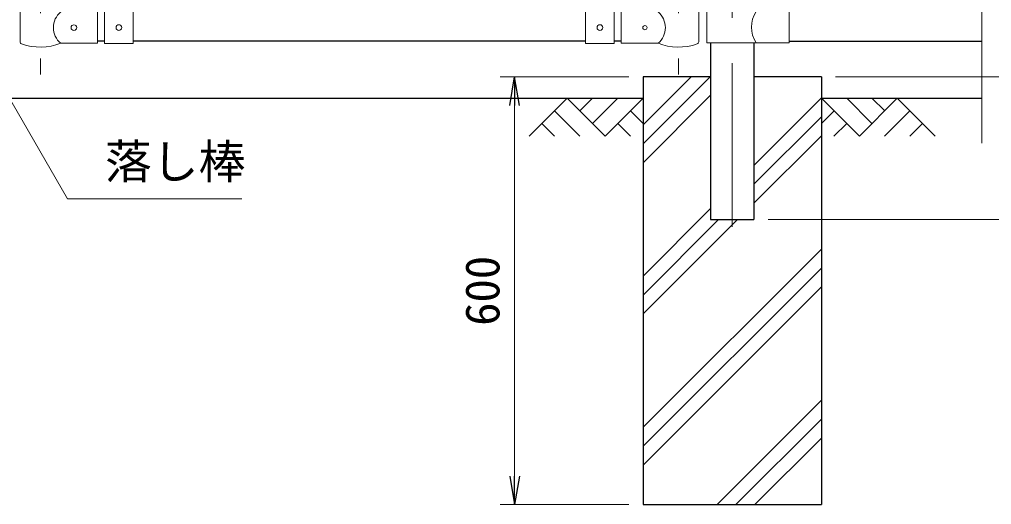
# Model space of a CAD drawing. Units: millimetres, scale not verified. Extents: x -4200 to 4200, y -2970 to 2970.
# Drawn here: x 1243 to 2606, y -1039 to -358 of the extents above; entities that cross this region are included whole.
import ezdxf
from ezdxf.enums import TextEntityAlignment as Align

# ---------------------------------------------------------------- set-up
doc = ezdxf.new("R2010")
doc.units = ezdxf.units.MM
doc.header["$LTSCALE"] = 10
doc.linetypes.add('USER1', pattern=[50.8, 31.75, -6.35, 6.35, -6.35])
for name, color, linetype, lineweight in [('0-1_D-BMK', 2, 'USER1', 13), ('0-2_D-STR1', 1, 'Continuous', 25), ('0-3_D-STR3', 3, 'Continuous', 13), ('0-4_D-DCR-HCH', 7, 'Continuous', 13), ('0-5_D-BGD', 7, 'Continuous', 25), ('0-6_D-STR4', 7, 'Continuous', 25), ('0-7_D-STR-DIM', 7, 'Continuous', 13), ('0-A_D-STR-TXT', 7, 'Continuous', 13)]:
    doc.layers.add(name, color=color, linetype=linetype, lineweight=lineweight)
doc.layers.add('0-8_0', color=7, linetype='Continuous')
doc.styles.add('ＭＳ ゴシック', font='')
doc.styles.get('ＭＳ ゴシック').set_extended_font_data('MS Gothic')

# ---------------------------------------------------------------- blocks, each defined once
blk = doc.blocks.new('_Open')
at = {"layer": '0-8_0'}
blk.add_line((-10, 1.667), (0, 0), dxfattribs=at)
blk.add_lwpolyline([(-10, -1.667), (0, 0), (-10, 0)], dxfattribs=at)

msp = doc.modelspace()

# ---------------------------------------------------------------- linework, layer by layer
at = {"layer": '0-1_D-BMK'}
for p, q in [((1272.39, 603.1), (1272.39, -435.29)), ((2166.59, 603.1), (2166.59, -435.29)), ((2241.99, 596.61), (2241.99, -649.21))]:
    msp.add_line(p, q, dxfattribs=at)
at = {"layer": '0-2_D-STR1'}
for p, q in [((1362.39, -388.63), (1352.39, -388.63)), ((2036.59, -388.63), (1402.39, -388.63)), ((2086.59, -388.63), (2076.59, -388.63)), ((2211.74, -390.93), (2211.74, -638.63)), ((2272.24, -390.93), (2272.24, -638.63)), ((2321.99, -388.63), (2591.99, -388.63)), ((2211.74, -638.63), (2272.24, -638.63))]:
    msp.add_line(p, q, dxfattribs=at)
at = {"layer": '0-3_D-STR3'}
for p, q in [((1243.84, -325.63), (1243.84, -389.33)), ((1402.39, -391.83), (1402.39, -325.58)), ((2036.59, -391.83), (2036.59, -325.58)), ((2195.14, -325.63), (2195.14, -389.33)), ((2206.29, -324.93), (2206.29, -390.93)), ((1352.39, -391.63), (1352.39, -347.63)), ((1362.39, -391.83), (1362.39, -342.15)), ((2076.59, -391.83), (2076.59, -342.15)), ((2086.59, -391.63), (2086.59, -347.63)), ((2321.99, -346.93), (2321.99, -390.93)), ((1352.39, -391.63), (1300.94, -391.63)), ((1362.39, -391.83), (1402.39, -391.83)), ((2076.59, -391.83), (2036.59, -391.83)), ((2086.59, -391.63), (2138.04, -391.63)), ((2206.29, -390.93), (2321.99, -390.93))]:
    msp.add_line(p, q, dxfattribs=at)
for centre, radius in [((1319.39, -369.63), 4), ((1382.39, -369.58), 4), ((2056.59, -369.58), 4), ((2119.59, -369.63), 3)]:
    msp.add_circle(centre, radius, dxfattribs=at)
for centre, radius, start, end in [((1319.14, -369.63), 28.55, 129.59418, 230.40582), ((2119.84, -369.63), 28.55, 309.59418, 50.40582), ((2309.61, -368.93), 40.68, 147.25964, 212.74036), ((1247.14, -389.33), 3.3, 180, 250.77949), ((1272.39, -316.9), 80, 250.77949, 290.9084), ((2166.59, -316.9), 80, 249.0916, 289.22051), ((2191.84, -389.33), 3.3, 289.22051, 0)]:
    msp.add_arc(centre, radius, start, end, dxfattribs=at)
at = {"layer": '0-4_D-DCR-HCH'}
for p, q in [((2116.99, -532.53), (2210.89, -438.63)), ((2116.99, -506.01), (2184.37, -438.63)), ((2010.57, -468.63), (1957.36, -521.84)), ((2010.57, -468.63), (2063.78, -521.84)), ((2028.3, -486.37), (2046.04, -468.63)), ((2046.04, -504.11), (2081.52, -468.63)), ((2063.78, -521.84), (2116.99, -468.63)), ((2116.99, -559.05), (2211.74, -464.3)), ((2272.24, -562.9), (2366.99, -468.15)), ((2420.2, -521.84), (2366.99, -468.63)), ((2437.94, -504.11), (2402.47, -468.63)), ((2473.42, -468.63), (2420.2, -521.84)), ((2455.77, -486.46), (2437.94, -468.63)), ((2473.42, -468.63), (2526.63, -521.84)), ((1992.83, -486.37), (2028.47, -521.84)), ((2099.25, -486.37), (2116.99, -504.03)), ((2384.73, -486.37), (2366.99, -504.03)), ((2491.15, -486.37), (2455.52, -521.84)), ((1975.09, -504.11), (1992.91, -521.84)), ((2081.52, -504.11), (2099.34, -521.84)), ((2272.24, -589.41), (2366.99, -494.66)), ((2402.47, -504.11), (2384.65, -521.84)), ((2508.89, -504.11), (2491.07, -521.84)), ((2272.24, -615.93), (2366.99, -521.18)), ((2116.99, -718.15), (2211.74, -623.4)), ((2116.99, -771.18), (2249.54, -638.63)), ((2116.99, -744.66), (2223.02, -638.63)), ((2116.99, -930.28), (2366.99, -680.28)), ((2116.99, -956.79), (2366.99, -706.79)), ((2116.99, -983.31), (2366.99, -733.31)), ((2220.77, -1038.63), (2366.99, -892.41)), ((2247.28, -1038.63), (2366.99, -918.93)), ((2273.8, -1038.63), (2366.99, -945.44))]:
    msp.add_line(p, q, dxfattribs=at)
at = {"layer": '0-5_D-BGD'}
for p, q in [((366.99, -468.63), (2116.99, -468.63)), ((2366.99, -468.63), (2591.99, -468.63))]:
    msp.add_line(p, q, dxfattribs=at)
at = {"layer": '0-6_D-STR4'}
for p, q in [((2116.99, -438.63), (2116.99, -1038.63)), ((2211.74, -438.63), (2116.99, -438.63)), ((2366.99, -438.63), (2272.24, -438.63)), ((2366.99, -438.63), (2366.99, -1038.63)), ((2116.99, -1038.63), (2366.99, -1038.63))]:
    msp.add_line(p, q, dxfattribs=at)
at = {"layer": '0-7_D-STR-DIM'}
for p, q in [((2591.99, -531.63), (2591.99, 60.72)), ((2096.99, -438.63), (1916.99, -438.63)), ((2386.99, -438.63), (2911.99, -438.63)), ((2386.99, -438.63), (3031.99, -438.63)), ((2386.99, -438.63), (3031.99, -438.63)), ((1936.99, -478.63), (1936.99, -998.63)), ((2292.24, -638.63), (3151.99, -638.63)), ((2292.24, -638.63), (3031.99, -638.63)), ((2096.99, -1038.63), (1916.99, -1038.63))]:
    msp.add_line(p, q, dxfattribs=at)
at = {"layer": '0-A_D-STR-TXT'}
msp.add_lwpolyline([(1554.77, -609.62), (1310.45, -609.62), (1216.78, -447.38)], dxfattribs=at)

# ---------------------------------------------------------------- block references
at = {"layer": '0-7_D-STR-DIM', "xscale": 4, "yscale": 4}
for p, rotation in [((1936.99, -438.63), 90), ((1936.99, -1038.63), 270)]:
    msp.add_blockref('_Open', p, dxfattribs=dict(at, rotation=rotation))

# ---------------------------------------------------------------- texts
at = {"layer": '0-7_D-STR-DIM', "style": 'ＭＳ ゴシック'}
msp.add_text('600', height=48.09, rotation=90, dxfattribs=at).set_placement((1930.24, -787.88), align=Align.BOTTOM_LEFT)
at = {"layer": '0-A_D-STR-TXT', "style": 'ＭＳ ゴシック'}
msp.add_text('落し棒', height=48.09, dxfattribs=at).set_placement((1362.89, -595.89), align=Align.BOTTOM_LEFT)

doc.saveas('drawing.dxf')
